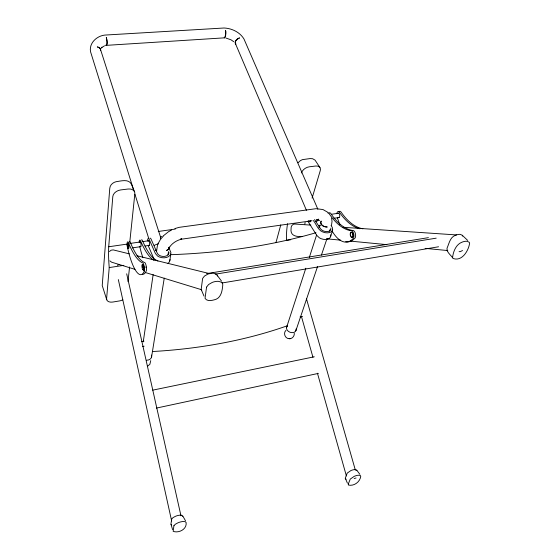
<?xml version="1.0" encoding="UTF-8"?>
<svg xmlns="http://www.w3.org/2000/svg" width="560" height="560" viewBox="0 0 560 560"><rect width="100%" height="100%" fill="white"/><g stroke="black" fill="none" stroke-linecap="round" stroke-linejoin="round"><path stroke-width="0.84" d="M321.111 221.207L321.111 221.249A5.621 4.011 6.8 0 0 324.373 226.639L327.278 227.01L325.808 226.961A5.621 3.752 14.9 0 1 321.132 221.13M122.815 299.782A6.881 4.284 -19.9 0 1 119.462 300.93L112.868 302.036A6.909 4.298 -19.6 0 1 106.61 298.634L109.228 267.582A52.633 11.984 81.2 0 1 108.71 246.764L112.805 196.546A7.63 5.404 -20.8 0 1 120.708 189.924L128.1 189.021A7.602 5.376 -21.4 0 1 134.848 193.788L129.78 242.018M127.995 281.589L129.57 266.994M167.972 263.326A7.91 5.404 6.6 0 0 169.148 262.234L170.016 259.539M169.848 260.939L170.898 252.637L168.784 247.401M347.403 483.147L345.296 478.072L347.256 473.088L350.91 470.561A7.427 3.255 -27.7 0 1 354.599 469.595L356.699 470.113L359.856 474.292M143.248 341.852L153.146 274.582M156.569 251.293L157.493 245.014M151.529 357.245L164.255 278.124M167.993 254.905L168.406 252.329M182.77 516.362L181.923 515.291L179.76 515.179A8.113 3.738 -22.6 0 0 175.469 516.306L173.04 517.615L171.738 518.973L170.933 524.006L172.592 529.641M181.433 239.036L181.706 238.441L181.405 239.043A6.034 1.631 80.2 0 1 180.551 239.064M275.975 242.592L280.77 224.903M308.105 221.074A4.382 1.932 81.8 0 0 308.889 222.922L316.953 235.55L319.396 237.839L321.09 238.686A7.42 4.683 15.4 0 0 330.386 237.244C331.254 233.45 334.453 228.928 331.058 225.54M312.088 198.142L320.264 170.632A7.07 4.564 -32.5 0 0 315.588 166.033L309.288 166.803A7.084 4.592 -32.2 0 0 301.441 172.984M286.51 327.649L305.823 268.205M309.309 257.474L316.547 235.179M318.962 227.752L319.501 226.1M332.696 229.467L332.318 230.629A7.469 4.669 15.3 0 1 322.959 232.05C317.919 230.195 316.47 224.329 313.355 220.507M331.506 225.246L332.038 221.368L331.562 218.057M295.82 330.862L317.52 266.63M321.419 255.101L326.984 238.63M329.49 231.217L330.043 229.565M157.675 244.321L161.042 238.392M170.73 254.03L170.03 255.318A7.966 5.397 6.7 0 1 159.278 256.956L157.577 256.032L155.379 253.505L149.303 239.603A4.69 1.232 81.7 0 0 147.553 240.982M169.274 247.618C171.864 243.348 176.386 240.562 181.118 239.246L312.06 220.731M101.143 48.16L101.92 47.173L101.36 47.824L104.517 45.794M298.088 162.764L300.3 160.664L302.4 159.642L310.058 158.578L312.62 158.718L315.063 160.139L319.942 167.531M285.943 330.33C282.821 333.186 285.292 339.024 289.506 338.716M109.396 251.566L111.104 250.215L113.232 249.9L129.36 253.869M317.898 219.751L318.633 219.128L317.877 219.758A5.684 2.737 84.2 0 1 316.484 219.863M163.149 235.991L168.483 231.742L171.584 230.006M235.802 44.03L235.83 44.065A4.844 2.779 -35.5 0 1 237.405 39.095L239.603 37.877L238.434 38.339A4.837 3.059 -28.4 0 0 235.774 43.967M462.546 250.509L460.299 251.636L459.081 251.657M147.707 366.107L149.884 364.266L150.738 360.612M117.334 265.251L119.084 264.53M289.191 338.737C292.166 338.989 294.728 336.091 294.266 333.172M174.867 228.585L179.067 227.353L316.113 208.677L323.008 209.559L328.027 212.443M356.069 478.009L354.137 478.52M156.366 408.093L318.402 373.387M152.705 390.152L314.286 356.79M142.52 346.493L144.137 346.192M300.076 316.911L302.547 316.449M141.533 341.607L143.955 341.159M221.998 282.989L438.564 246.778M215.257 274.183L436.198 238.161M206.675 273.609L428.414 237.65M109.228 267.582L123.83 265.342M290.745 239.736L286.51 240.387A48.657 21.091 80.7 0 1 287.567 223.706M132.237 247.898L140.763 246.645M145.138 246.008L149.296 245.399M333.851 218.302L339.031 217.546M129.829 243.474L140.063 241.99M142.779 241.598L148.596 240.758M331.471 214.27L338.373 213.269M108.71 246.764L127.092 244.104M158.242 231.476L175.301 229.082M290.045 338.674L290.556 338.632M106.134 45.367L224.245 37.856M310.849 225.113L295.148 224.056C292.74 223.72 290.801 226.177 291.102 228.459C289.898 235.942 296.324 236.915 302.372 236.453M318.703 225.645L320.446 225.757M343.133 227.29L456.547 234.934M326.753 238.819L340.683 240.17M350.259 241.101L386.82 244.643M425.124 248.36L447.762 250.558M225.932 38.059L230.951 39.781L233.765 41.713M137.004 255.752L210.007 273.728M135.002 269.346L111.608 262.185L109.907 260.883M145.026 272.419L200.991 289.548M346.045 479.22L345.233 478.59M467.712 240.429L462.294 235.298L460.39 234.402A9.219 5.061 -35.7 0 0 455.791 235.158C450.023 236.943 449.127 243.544 446.999 248.318C446.39 252.371 451.241 255.262 453.194 258.524C461.678 261.471 467.761 251.811 469.322 244.818L469.637 243.159L469.224 242.277L467.138 241.304A10.192 5.509 -35.5 0 0 462.077 242.158C455.875 244.405 453.103 251.937 452.557 257.81M171.024 524.524L171.472 524.895M221.487 281.064L216.321 274.134L213.507 273.238A10.066 6.468 -26 0 0 207.774 274.176L204.456 276.08L202.622 278.446L201.173 289.457L204.008 296.1M446.957 250.18L447.531 250.831M351.26 236.824L352.275 237.475L353.059 236.593A2.646 1.281 80.9 0 0 353.003 234.017A2.646 1.281 80.9 0 0 351.813 232.281L351.47 232.239A2.646 1.281 80.9 0 0 350.574 233.695M314.545 219.569L320.453 228.662A5.607 3.5 15.3 0 0 327.11 231.616A5.607 3.5 15.3 0 0 330.792 228.13M201.173 289.457L201.719 290.346M182.826 516.068L185.514 520.807M142.996 269.353L143.633 270.144L144.025 269.255A2.898 0.728 81.3 0 0 143.794 266.462A2.898 0.728 81.3 0 0 142.975 264.495L142.772 264.418A2.898 0.728 81.3 0 0 142.478 267.358M462.294 235.298L462.672 236.103M317.849 209.188L243.992 39.032C239.911 32.172 231.875 28.35 224.07 28L104.832 35.084C96.796 35.903 88.886 43.141 90.538 51.709L133.441 189.399M153.937 258.888L148.589 246.526A4.69 1.232 81.7 0 1 148.253 245.602M235.361 43.421L306.425 210.287M134.519 191.695L131.446 184.31C128.758 178.549 120.708 181.104 116.13 181.706C112.938 182.378 109.963 185.031 109.76 188.419L102.228 285.523L106.743 299.768M100.576 49.637L161.084 238.819M135.002 194.411L148.799 238.686M217.112 274.974L217.42 276.003M306.474 298.767L355.341 470.05M301.553 316.841L312.935 357.238M317.443 373.226L346.381 475.909M126.693 273.805L180.978 515.816M118.328 279.587L171.633 520.905M356.699 470.113L356.79 470.582M330.659 234.815L330.771 236.082M287.539 325.689A343.546 195.349 4.5 0 1 152.418 351.533M315.987 232.715A382.27 187.201 5.5 0 1 170.681 254.695M310.751 220.563A2.191 0.966 81.8 0 1 309.568 221.585M309.323 221.277A2.191 0.966 81.8 0 1 309.106 220.857M337.918 213.647A2.163 1.022 81.8 0 1 339.269 213.892A2.163 1.022 81.8 0 1 339.689 216.643A2.163 1.022 81.8 0 1 338.485 217.343M359.898 228.767A73.864 36.904 84.1 0 1 339.577 212.422L339.101 211.876A3.92 1.855 81.8 0 0 336.833 213.759M340.004 224.805A36.309 17.759 82.1 0 1 337.323 217.497M338.87 211.995A3.913 1.855 81.8 0 1 339.248 211.526M339.703 211.302A3.913 1.855 81.8 0 1 340.697 211.652L341.173 212.191A73.808 37.009 84.1 0 0 362.866 228.788M332.038 230.881A36.477 17.416 82.1 0 0 351.274 240.275L353.409 238.266A4.13 1.995 80.9 0 0 353.633 233.548A4.13 1.995 80.9 0 0 351.246 230.776A74.221 36.204 84 0 1 329.308 213.906L328.846 213.36A3.934 1.813 81.8 0 0 327.866 213.01M350.749 235.69A2.646 1.281 80.9 0 1 350.609 235.025M329.035 212.996A3.934 1.82 81.8 0 1 330.456 213.129L330.918 213.675A74.165 36.316 84.1 0 0 352.919 230.517A4.123 2.002 80.9 0 1 355.306 233.289A4.123 2.002 80.9 0 1 355.075 238.007L352.94 240.016A36.449 17.472 82.1 0 1 345.646 241.654M310.338 221.088A2.191 0.966 81.8 0 1 308.777 220.906M296.1 328.965A4.963 3.675 19.4 0 1 290.136 332.297A4.963 3.675 19.4 0 1 287.441 325.983M169.148 247.303A5.999 3.878 20.2 0 1 167.657 249.907L166.467 250.46L167.657 249.907A6.006 4.137 11.9 0 0 169.218 247.037M151.452 355.075A5.257 4.179 7.4 0 1 146.566 360.227M317.877 219.758A5.684 3.157 -89.8 0 1 316.239 219.877M181.433 239.043A6.027 1.099 75.4 0 1 180.831 239.008M150.115 238.168A4.69 1.239 81.7 0 1 151.186 239.33L157.283 253.218A5.978 4.046 6.7 0 0 164.752 256.368A5.978 4.046 6.7 0 0 168.651 251.51M148.344 241.136A2.345 0.616 81.7 0 1 149.184 241.486A2.345 0.616 81.7 0 1 149.632 244.468A2.345 0.616 81.7 0 1 148.946 245.147M162.834 236.523A4.662 1.302 81.7 0 1 163.142 236.292M160.601 238.105A4.669 1.295 81.7 0 1 162.393 237.713M139.923 242.102A2.352 0.595 81.7 0 1 140.791 243.222A2.352 0.595 81.7 0 1 141.036 246.155A2.352 0.595 81.7 0 1 140.245 246.05M129.129 242.263A4.284 1.036 81.7 0 1 130.137 242.025L130.452 242.655A81.214 20.881 82.7 0 0 144.522 262.507A4.508 1.148 81.3 0 1 146.132 265.692A4.508 1.148 81.3 0 1 146.349 270.781L145.25 272.783A39.809 9.989 81.8 0 1 142.604 274.372M145.929 266.889A2.891 0.735 81.3 0 1 146.02 267.638M127.638 244.524A2.366 0.567 81.7 0 1 128.429 244.349A2.366 0.567 81.7 0 1 128.926 247.66A2.366 0.567 81.7 0 1 128.135 247.828M127.974 247.359A2.366 0.567 81.7 0 1 127.729 246.211M157.892 261.079A4.487 1.204 81.3 0 0 157.206 260.561A80.787 21.917 82.8 0 1 142.604 240.898L142.282 240.275A4.263 1.085 81.7 0 0 141.407 240.037M154.021 260.309A80.85 21.756 82.8 0 1 140.714 241.171L140.392 240.548A4.263 1.078 81.7 0 0 139.181 242.417M142.821 257.488A39.634 10.409 81.8 0 1 139.748 246.47M304.857 224.007A37.653 16.919 80.9 0 1 305.116 222.467M156.66 250.229A5.88 2.87 -17.5 0 1 155.246 250.334M154.245 245.441A5.88 2.87 -17.5 0 1 158.494 243.922M224.336 37.856A4.921 1.617 88.7 0 0 225.743 31.57L225.547 30.387L225.743 31.57A4.921 1.211 -86.4 0 1 224.196 37.856M100.618 50.68A5.131 3.689 -1.6 0 0 98.504 47.334L97.314 46.893L98.497 47.32A5.11 3.605 -11.9 0 1 100.569 50.442M320.229 225.001A5.516 2.492 -23 0 1 318.955 225.631M315.707 221.69A5.516 2.492 -23 0 1 319.676 220.269M348.257 484.092L348.467 485.065C353.969 486.36 360.003 482.006 360.759 476.294L360.199 475.419L358.351 475.223A8.176 3.535 -27.7 0 0 354.298 476.301L350.266 479.08L348.257 484.092M206.556 287.119L205.037 298.291C206.808 301.448 211.274 300.643 214.186 299.852C221.158 298.466 222.236 290.934 222.775 284.998L222.565 283.234L221.697 282.317L218.596 281.351A11.13 7.056 -26 0 0 212.268 282.415L208.593 284.522L206.556 287.119M173.915 525.721L173.173 531.321C178.577 533.435 187.096 529.368 186.116 522.487L185.129 521.64L182.756 521.535A8.932 4.06 -22.7 0 0 178.031 522.781L175.35 524.23L173.915 525.721M144.354 271.096L143.269 273.091A39.837 9.912 81.8 0 1 127.477 247.387A4.284 1.029 81.7 0 1 127.169 242.865A4.284 1.029 81.7 0 1 128.233 242.305L128.541 242.928A81.284 20.72 82.7 0 0 142.534 262.815A4.515 1.141 81.3 0 1 144.13 266.007A4.515 1.141 81.3 0 1 144.354 271.096M143.346 270.13L142.597 269.416A2.898 0.728 81.3 0 1 141.974 265.559A2.898 0.728 81.3 0 1 142.87 264.957A2.898 0.728 81.3 0 1 143.654 268.709A2.814 0.707 81.3 0 1 143.346 270.13M352.135 237.447L350.924 236.873A2.646 1.281 80.9 0 1 350.315 233.345A2.646 1.281 80.9 0 1 351.946 232.673A2.646 1.281 80.9 0 1 352.842 236.075A2.569 1.246 80.9 0 1 352.135 237.447M106.323 37.59L106.631 38.829A5.187 1.764 77.8 0 1 107.156 43.785A5.187 1.764 77.8 0 1 105.693 45.206L105.665 45.213A5.18 1.365 83 0 0 106.841 43.827A5.18 1.365 83 0 0 106.61 38.836L106.323 37.59M127.26 244.573A2.366 0.567 81.7 0 0 128.093 248.437A2.366 0.567 81.7 0 0 128.345 245.427A2.366 0.567 81.7 0 0 127.26 244.573"/></g></svg>
